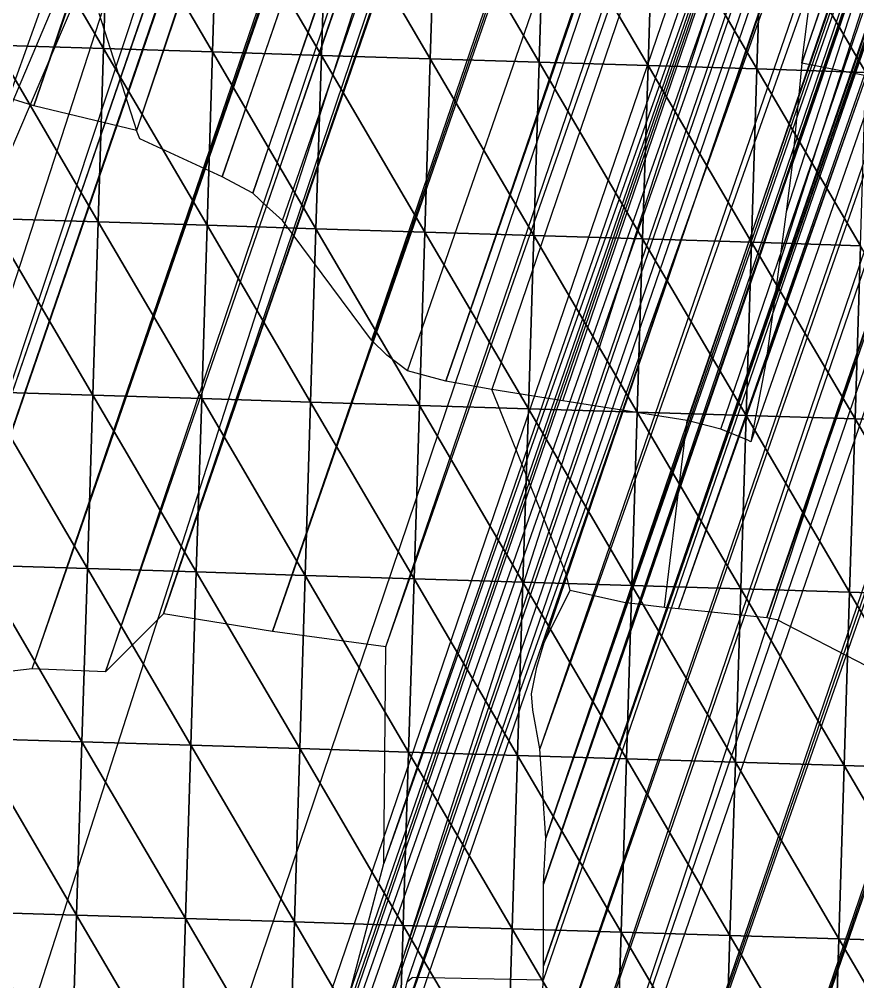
# Model space of a CAD drawing. Extents: x -1515 to 3065, y -1614 to 5536.
# Drawn here: x -350.4 to 18.9, y -450.1 to -26.1 of the extents above; entities that cross this region are included whole.
import ezdxf

# ---------------------------------------------------------------- set-up
doc = ezdxf.new("R2010")
doc.units = 0
doc.header["$MEASUREMENT"] = 0
doc.layers.get('0').update_dxf_attribs({"linetype": 'CONTINUOUS'})
for name, color, linetype in [('0710400000', 7, 'CONTINUOUS'), ('___', 6, 'CONTINUOUS'), ('GOOGLE_EARTH_SNAPSHOT', 72, 'CONTINUOUS'), ('GOOGLE_EARTH_TERRAIN', 142, 'CONTINUOUS')]:
    doc.layers.add(name, color=color, linetype=linetype)

# ---------------------------------------------------------------- blocks, each defined once
blk = doc.blocks.new('GOOGLE_EARTH_TERRAIN')
at = {"color": 8}
mesh = blk.add_polyface(dxfattribs=at)
corners = [(-313.24, -38.99, -0.96), (-358.81, 38.85, -1.96), (-361.19, -37.5, -0.96)]
mesh.append_faces([[corners[k] for k in face] for face in [(0, 1, 2)]], dxfattribs={"color": 8})
mesh = blk.add_polyface(dxfattribs=at)
corners = [(-310.86, 37.35, -1.96), (-358.81, 38.85, -1.96), (-313.24, -38.99, -0.96)]
mesh.append_faces([[corners[k] for k in face] for face in [(0, 1, 2)]], dxfattribs={"color": 8})
mesh = blk.add_polyface(dxfattribs=at)
corners = [(-265.29, -40.49, 0.04), (-310.86, 37.35, -1.96), (-313.24, -38.99, -0.96)]
mesh.append_faces([[corners[k] for k in face] for face in [(0, 1, 2)]], dxfattribs={"color": 8})
mesh = blk.add_polyface(dxfattribs=at)
corners = [(-262.91, 35.86, -1.96), (-310.86, 37.35, -1.96), (-265.29, -40.49, 0.04)]
mesh.append_faces([[corners[k] for k in face] for face in [(0, 1, 2)]], dxfattribs={"color": 8})
mesh = blk.add_polyface(dxfattribs=at)
corners = [(-217.34, -41.99, 0.04), (-262.91, 35.86, -1.96), (-265.29, -40.49, 0.04)]
mesh.append_faces([[corners[k] for k in face] for face in [(0, 1, 2)]], dxfattribs={"color": 8})
mesh = blk.add_polyface(dxfattribs=at)
corners = [(-214.95, 34.36, -1.96), (-262.91, 35.86, -1.96), (-217.34, -41.99, 0.04)]
mesh.append_faces([[corners[k] for k in face] for face in [(0, 1, 2)]], dxfattribs={"color": 8})
mesh = blk.add_polyface(dxfattribs=at)
corners = [(-169.38, -43.48, -0.96), (-214.95, 34.36, -1.96), (-217.34, -41.99, 0.04)]
mesh.append_faces([[corners[k] for k in face] for face in [(0, 1, 2)]], dxfattribs={"color": 8})
mesh = blk.add_polyface(dxfattribs=at)
corners = [(-167, 32.87, -0.96), (-214.95, 34.36, -1.96), (-169.38, -43.48, -0.96)]
mesh.append_faces([[corners[k] for k in face] for face in [(0, 1, 2)]], dxfattribs={"color": 8})
mesh = blk.add_polyface(dxfattribs=at)
corners = [(-121.43, -44.98, -0.96), (-167, 32.87, -0.96), (-169.38, -43.48, -0.96)]
mesh.append_faces([[corners[k] for k in face] for face in [(0, 1, 2)]], dxfattribs={"color": 8})
mesh = blk.add_polyface(dxfattribs=at)
corners = [(-119.05, 31.37, 0.04), (-167, 32.87, -0.96), (-121.43, -44.98, -0.96)]
mesh.append_faces([[corners[k] for k in face] for face in [(0, 1, 2)]], dxfattribs={"color": 8})
mesh = blk.add_polyface(dxfattribs=at)
corners = [(-73.48, -46.47, -0.96), (-119.05, 31.37, 0.04), (-121.43, -44.98, -0.96)]
mesh.append_faces([[corners[k] for k in face] for face in [(0, 1, 2)]], dxfattribs={"color": 8})
mesh = blk.add_polyface(dxfattribs=at)
corners = [(-71.1, 29.88, 1.04), (-119.05, 31.37, 0.04), (-73.48, -46.47, -0.96)]
mesh.append_faces([[corners[k] for k in face] for face in [(0, 1, 2)]], dxfattribs={"color": 8})
mesh = blk.add_polyface(dxfattribs=at)
corners = [(-25.53, -47.97, -0.96), (-71.1, 29.88, 1.04), (-73.48, -46.47, -0.96)]
mesh.append_faces([[corners[k] for k in face] for face in [(0, 1, 2)]], dxfattribs={"color": 8})
mesh = blk.add_polyface(dxfattribs=at)
corners = [(-23.15, 28.38, 1.04), (-71.1, 29.88, 1.04), (-25.53, -47.97, -0.96)]
mesh.append_faces([[corners[k] for k in face] for face in [(0, 1, 2)]], dxfattribs={"color": 8})
mesh = blk.add_polyface(dxfattribs=at)
corners = [(22.43, -49.46, -0.96), (-23.15, 28.38, 1.04), (-25.53, -47.97, -0.96)]
mesh.append_faces([[corners[k] for k in face] for face in [(0, 1, 2)]], dxfattribs={"color": 8})
mesh = blk.add_polyface(dxfattribs=at)
corners = [(24.8, 26.89, 0.04), (-23.15, 28.38, 1.04), (22.43, -49.46, -0.96)]
mesh.append_faces([[corners[k] for k in face] for face in [(0, 1, 2)]], dxfattribs={"color": 8})
mesh = blk.add_polyface(dxfattribs=at)
corners = [(-315.62, -115.34, -1.96), (-361.19, -37.5, -0.96), (-363.58, -113.84, -1.96)]
mesh.append_faces([[corners[k] for k in face] for face in [(0, 1, 2)]], dxfattribs={"color": 8})
mesh = blk.add_polyface(dxfattribs=at)
corners = [(-313.24, -38.99, -0.96), (-361.19, -37.5, -0.96), (-315.62, -115.34, -1.96)]
mesh.append_faces([[corners[k] for k in face] for face in [(0, 1, 2)]], dxfattribs={"color": 8})
mesh = blk.add_polyface(dxfattribs=at)
corners = [(-267.67, -116.84, -0.96), (-313.24, -38.99, -0.96), (-315.62, -115.34, -1.96)]
mesh.append_faces([[corners[k] for k in face] for face in [(0, 1, 2)]], dxfattribs={"color": 8})
mesh = blk.add_polyface(dxfattribs=at)
corners = [(-265.29, -40.49, 0.04), (-313.24, -38.99, -0.96), (-267.67, -116.84, -0.96)]
mesh.append_faces([[corners[k] for k in face] for face in [(0, 1, 2)]], dxfattribs={"color": 8})
mesh = blk.add_polyface(dxfattribs=at)
corners = [(-219.72, -118.33, -0.96), (-265.29, -40.49, 0.04), (-267.67, -116.84, -0.96)]
mesh.append_faces([[corners[k] for k in face] for face in [(0, 1, 2)]], dxfattribs={"color": 8})
mesh = blk.add_polyface(dxfattribs=at)
corners = [(-217.34, -41.99, 0.04), (-265.29, -40.49, 0.04), (-219.72, -118.33, -0.96)]
mesh.append_faces([[corners[k] for k in face] for face in [(0, 1, 2)]], dxfattribs={"color": 8})
mesh = blk.add_polyface(dxfattribs=at)
corners = [(-171.76, -119.83, -0.96), (-217.34, -41.99, 0.04), (-219.72, -118.33, -0.96)]
mesh.append_faces([[corners[k] for k in face] for face in [(0, 1, 2)]], dxfattribs={"color": 8})
mesh = blk.add_polyface(dxfattribs=at)
corners = [(-169.38, -43.48, -0.96), (-217.34, -41.99, 0.04), (-171.76, -119.83, -0.96)]
mesh.append_faces([[corners[k] for k in face] for face in [(0, 1, 2)]], dxfattribs={"color": 8})
mesh = blk.add_polyface(dxfattribs=at)
corners = [(-123.81, -121.32, -0.96), (-169.38, -43.48, -0.96), (-171.76, -119.83, -0.96)]
mesh.append_faces([[corners[k] for k in face] for face in [(0, 1, 2)]], dxfattribs={"color": 8})
mesh = blk.add_polyface(dxfattribs=at)
corners = [(-121.43, -44.98, -0.96), (-169.38, -43.48, -0.96), (-123.81, -121.32, -0.96)]
mesh.append_faces([[corners[k] for k in face] for face in [(0, 1, 2)]], dxfattribs={"color": 8})
mesh = blk.add_polyface(dxfattribs=at)
corners = [(-75.86, -122.82, -0.96), (-121.43, -44.98, -0.96), (-123.81, -121.32, -0.96)]
mesh.append_faces([[corners[k] for k in face] for face in [(0, 1, 2)]], dxfattribs={"color": 8})
mesh = blk.add_polyface(dxfattribs=at)
corners = [(-73.48, -46.47, -0.96), (-121.43, -44.98, -0.96), (-75.86, -122.82, -0.96)]
mesh.append_faces([[corners[k] for k in face] for face in [(0, 1, 2)]], dxfattribs={"color": 8})
mesh = blk.add_polyface(dxfattribs=at)
corners = [(-27.91, -124.31, 0.04), (-73.48, -46.47, -0.96), (-75.86, -122.82, -0.96)]
mesh.append_faces([[corners[k] for k in face] for face in [(0, 1, 2)]], dxfattribs={"color": 8})
mesh = blk.add_polyface(dxfattribs=at)
corners = [(-25.53, -47.97, -0.96), (-73.48, -46.47, -0.96), (-27.91, -124.31, 0.04)]
mesh.append_faces([[corners[k] for k in face] for face in [(0, 1, 2)]], dxfattribs={"color": 8})
mesh = blk.add_polyface(dxfattribs=at)
corners = [(20.05, -125.81, 0.04), (-25.53, -47.97, -0.96), (-27.91, -124.31, 0.04)]
mesh.append_faces([[corners[k] for k in face] for face in [(0, 1, 2)]], dxfattribs={"color": 8})
mesh = blk.add_polyface(dxfattribs=at)
corners = [(22.43, -49.46, -0.96), (-25.53, -47.97, -0.96), (20.05, -125.81, 0.04)]
mesh.append_faces([[corners[k] for k in face] for face in [(0, 1, 2)]], dxfattribs={"color": 8})
mesh = blk.add_polyface(dxfattribs=at)
corners = [(-318.01, -191.69, -1.96), (-363.58, -113.84, -1.96), (-365.96, -190.19, -1.96)]
mesh.append_faces([[corners[k] for k in face] for face in [(0, 1, 2)]], dxfattribs={"color": 8})
mesh = blk.add_polyface(dxfattribs=at)
corners = [(-315.62, -115.34, -1.96), (-363.58, -113.84, -1.96), (-318.01, -191.69, -1.96)]
mesh.append_faces([[corners[k] for k in face] for face in [(0, 1, 2)]], dxfattribs={"color": 8})
mesh = blk.add_polyface(dxfattribs=at)
corners = [(-270.05, -193.18, -2.96), (-315.62, -115.34, -1.96), (-318.01, -191.69, -1.96)]
mesh.append_faces([[corners[k] for k in face] for face in [(0, 1, 2)]], dxfattribs={"color": 8})
mesh = blk.add_polyface(dxfattribs=at)
corners = [(-267.67, -116.84, -0.96), (-315.62, -115.34, -1.96), (-270.05, -193.18, -2.96)]
mesh.append_faces([[corners[k] for k in face] for face in [(0, 1, 2)]], dxfattribs={"color": 8})
mesh = blk.add_polyface(dxfattribs=at)
corners = [(-222.1, -194.68, -1.96), (-267.67, -116.84, -0.96), (-270.05, -193.18, -2.96)]
mesh.append_faces([[corners[k] for k in face] for face in [(0, 1, 2)]], dxfattribs={"color": 8})
mesh = blk.add_polyface(dxfattribs=at)
corners = [(-219.72, -118.33, -0.96), (-267.67, -116.84, -0.96), (-222.1, -194.68, -1.96)]
mesh.append_faces([[corners[k] for k in face] for face in [(0, 1, 2)]], dxfattribs={"color": 8})
mesh = blk.add_polyface(dxfattribs=at)
corners = [(-174.15, -196.18, -1.96), (-219.72, -118.33, -0.96), (-222.1, -194.68, -1.96)]
mesh.append_faces([[corners[k] for k in face] for face in [(0, 1, 2)]], dxfattribs={"color": 8})
mesh = blk.add_polyface(dxfattribs=at)
corners = [(-171.76, -119.83, -0.96), (-219.72, -118.33, -0.96), (-174.15, -196.18, -1.96)]
mesh.append_faces([[corners[k] for k in face] for face in [(0, 1, 2)]], dxfattribs={"color": 8})
mesh = blk.add_polyface(dxfattribs=at)
corners = [(-126.19, -197.67, -1.96), (-171.76, -119.83, -0.96), (-174.15, -196.18, -1.96)]
mesh.append_faces([[corners[k] for k in face] for face in [(0, 1, 2)]], dxfattribs={"color": 8})
mesh = blk.add_polyface(dxfattribs=at)
corners = [(-123.81, -121.32, -0.96), (-171.76, -119.83, -0.96), (-126.19, -197.67, -1.96)]
mesh.append_faces([[corners[k] for k in face] for face in [(0, 1, 2)]], dxfattribs={"color": 8})
mesh = blk.add_polyface(dxfattribs=at)
corners = [(-78.24, -199.17, -0.96), (-123.81, -121.32, -0.96), (-126.19, -197.67, -1.96)]
mesh.append_faces([[corners[k] for k in face] for face in [(0, 1, 2)]], dxfattribs={"color": 8})
mesh = blk.add_polyface(dxfattribs=at)
corners = [(-75.86, -122.82, -0.96), (-123.81, -121.32, -0.96), (-78.24, -199.17, -0.96)]
mesh.append_faces([[corners[k] for k in face] for face in [(0, 1, 2)]], dxfattribs={"color": 8})
mesh = blk.add_polyface(dxfattribs=at)
corners = [(-30.28, -200.66, 0.04), (-75.86, -122.82, -0.96), (-78.24, -199.17, -0.96)]
mesh.append_faces([[corners[k] for k in face] for face in [(0, 1, 2)]], dxfattribs={"color": 8})
mesh = blk.add_polyface(dxfattribs=at)
corners = [(-27.91, -124.31, 0.04), (-75.86, -122.82, -0.96), (-30.28, -200.66, 0.04)]
mesh.append_faces([[corners[k] for k in face] for face in [(0, 1, 2)]], dxfattribs={"color": 8})
mesh = blk.add_polyface(dxfattribs=at)
corners = [(17.67, -202.15, 1.04), (-27.91, -124.31, 0.04), (-30.28, -200.66, 0.04)]
mesh.append_faces([[corners[k] for k in face] for face in [(0, 1, 2)]], dxfattribs={"color": 8})
mesh = blk.add_polyface(dxfattribs=at)
corners = [(20.05, -125.81, 0.04), (-27.91, -124.31, 0.04), (17.67, -202.15, 1.04)]
mesh.append_faces([[corners[k] for k in face] for face in [(0, 1, 2)]], dxfattribs={"color": 8})
mesh = blk.add_polyface(dxfattribs=at)
corners = [(65.62, -203.65, 1.04), (20.05, -125.81, 0.04), (17.67, -202.15, 1.04)]
mesh.append_faces([[corners[k] for k in face] for face in [(0, 1, 2)]], dxfattribs={"color": 8})
mesh = blk.add_polyface(dxfattribs=at)
corners = [(-320.39, -268.03, -1.96), (-365.96, -190.19, -1.96), (-368.35, -266.54, -1.96)]
mesh.append_faces([[corners[k] for k in face] for face in [(0, 1, 2)]], dxfattribs={"color": 8})
mesh = blk.add_polyface(dxfattribs=at)
corners = [(-318.01, -191.69, -1.96), (-365.96, -190.19, -1.96), (-320.39, -268.03, -1.96)]
mesh.append_faces([[corners[k] for k in face] for face in [(0, 1, 2)]], dxfattribs={"color": 8})
mesh = blk.add_polyface(dxfattribs=at)
corners = [(-272.44, -269.53, -2.96), (-318.01, -191.69, -1.96), (-320.39, -268.03, -1.96)]
mesh.append_faces([[corners[k] for k in face] for face in [(0, 1, 2)]], dxfattribs={"color": 8})
mesh = blk.add_polyface(dxfattribs=at)
corners = [(-270.05, -193.18, -2.96), (-318.01, -191.69, -1.96), (-272.44, -269.53, -2.96)]
mesh.append_faces([[corners[k] for k in face] for face in [(0, 1, 2)]], dxfattribs={"color": 8})
mesh = blk.add_polyface(dxfattribs=at)
corners = [(-224.48, -271.03, -2.96), (-270.05, -193.18, -2.96), (-272.44, -269.53, -2.96)]
mesh.append_faces([[corners[k] for k in face] for face in [(0, 1, 2)]], dxfattribs={"color": 8})
mesh = blk.add_polyface(dxfattribs=at)
corners = [(-222.1, -194.68, -1.96), (-270.05, -193.18, -2.96), (-224.48, -271.03, -2.96)]
mesh.append_faces([[corners[k] for k in face] for face in [(0, 1, 2)]], dxfattribs={"color": 8})
mesh = blk.add_polyface(dxfattribs=at)
corners = [(-176.53, -272.52, -2.96), (-222.1, -194.68, -1.96), (-224.48, -271.03, -2.96)]
mesh.append_faces([[corners[k] for k in face] for face in [(0, 1, 2)]], dxfattribs={"color": 8})
mesh = blk.add_polyface(dxfattribs=at)
corners = [(-174.15, -196.18, -1.96), (-222.1, -194.68, -1.96), (-176.53, -272.52, -2.96)]
mesh.append_faces([[corners[k] for k in face] for face in [(0, 1, 2)]], dxfattribs={"color": 8})
mesh = blk.add_polyface(dxfattribs=at)
corners = [(-128.57, -274.02, -1.96), (-174.15, -196.18, -1.96), (-176.53, -272.52, -2.96)]
mesh.append_faces([[corners[k] for k in face] for face in [(0, 1, 2)]], dxfattribs={"color": 8})
mesh = blk.add_polyface(dxfattribs=at)
corners = [(-126.19, -197.67, -1.96), (-174.15, -196.18, -1.96), (-128.57, -274.02, -1.96)]
mesh.append_faces([[corners[k] for k in face] for face in [(0, 1, 2)]], dxfattribs={"color": 8})
mesh = blk.add_polyface(dxfattribs=at)
corners = [(-80.62, -275.51, -0.96), (-126.19, -197.67, -1.96), (-128.57, -274.02, -1.96)]
mesh.append_faces([[corners[k] for k in face] for face in [(0, 1, 2)]], dxfattribs={"color": 8})
mesh = blk.add_polyface(dxfattribs=at)
corners = [(-78.24, -199.17, -0.96), (-126.19, -197.67, -1.96), (-80.62, -275.51, -0.96)]
mesh.append_faces([[corners[k] for k in face] for face in [(0, 1, 2)]], dxfattribs={"color": 8})
mesh = blk.add_polyface(dxfattribs=at)
corners = [(-32.66, -277.01, 0.04), (-78.24, -199.17, -0.96), (-80.62, -275.51, -0.96)]
mesh.append_faces([[corners[k] for k in face] for face in [(0, 1, 2)]], dxfattribs={"color": 8})
mesh = blk.add_polyface(dxfattribs=at)
corners = [(-30.28, -200.66, 0.04), (-78.24, -199.17, -0.96), (-32.66, -277.01, 0.04)]
mesh.append_faces([[corners[k] for k in face] for face in [(0, 1, 2)]], dxfattribs={"color": 8})
mesh = blk.add_polyface(dxfattribs=at)
corners = [(15.29, -278.5, 1.04), (-30.28, -200.66, 0.04), (-32.66, -277.01, 0.04)]
mesh.append_faces([[corners[k] for k in face] for face in [(0, 1, 2)]], dxfattribs={"color": 8})
mesh = blk.add_polyface(dxfattribs=at)
corners = [(17.67, -202.15, 1.04), (-30.28, -200.66, 0.04), (15.29, -278.5, 1.04)]
mesh.append_faces([[corners[k] for k in face] for face in [(0, 1, 2)]], dxfattribs={"color": 8})
mesh = blk.add_polyface(dxfattribs=at)
corners = [(63.25, -280, 2.04), (17.67, -202.15, 1.04), (15.29, -278.5, 1.04)]
mesh.append_faces([[corners[k] for k in face] for face in [(0, 1, 2)]], dxfattribs={"color": 8})
mesh = blk.add_polyface(dxfattribs=at)
corners = [(65.62, -203.65, 1.04), (17.67, -202.15, 1.04), (63.25, -280, 2.04)]
mesh.append_faces([[corners[k] for k in face] for face in [(0, 1, 2)]], dxfattribs={"color": 8})
mesh = blk.add_polyface(dxfattribs=at)
corners = [(-322.77, -344.38, -1.96), (-368.35, -266.54, -1.96), (-370.73, -342.88, -1.96)]
mesh.append_faces([[corners[k] for k in face] for face in [(0, 1, 2)]], dxfattribs={"color": 8})
mesh = blk.add_polyface(dxfattribs=at)
corners = [(-320.39, -268.03, -1.96), (-368.35, -266.54, -1.96), (-322.77, -344.38, -1.96)]
mesh.append_faces([[corners[k] for k in face] for face in [(0, 1, 2)]], dxfattribs={"color": 8})
mesh = blk.add_polyface(dxfattribs=at)
corners = [(-274.82, -345.88, -2.96), (-320.39, -268.03, -1.96), (-322.77, -344.38, -1.96)]
mesh.append_faces([[corners[k] for k in face] for face in [(0, 1, 2)]], dxfattribs={"color": 8})
mesh = blk.add_polyface(dxfattribs=at)
corners = [(-272.44, -269.53, -2.96), (-320.39, -268.03, -1.96), (-274.82, -345.88, -2.96)]
mesh.append_faces([[corners[k] for k in face] for face in [(0, 1, 2)]], dxfattribs={"color": 8})
mesh = blk.add_polyface(dxfattribs=at)
corners = [(-226.86, -347.37, -2.96), (-272.44, -269.53, -2.96), (-274.82, -345.88, -2.96)]
mesh.append_faces([[corners[k] for k in face] for face in [(0, 1, 2)]], dxfattribs={"color": 8})
mesh = blk.add_polyface(dxfattribs=at)
corners = [(-224.48, -271.03, -2.96), (-272.44, -269.53, -2.96), (-226.86, -347.37, -2.96)]
mesh.append_faces([[corners[k] for k in face] for face in [(0, 1, 2)]], dxfattribs={"color": 8})
mesh = blk.add_polyface(dxfattribs=at)
corners = [(-178.91, -348.87, -2.96), (-224.48, -271.03, -2.96), (-226.86, -347.37, -2.96)]
mesh.append_faces([[corners[k] for k in face] for face in [(0, 1, 2)]], dxfattribs={"color": 8})
mesh = blk.add_polyface(dxfattribs=at)
corners = [(-176.53, -272.52, -2.96), (-224.48, -271.03, -2.96), (-178.91, -348.87, -2.96)]
mesh.append_faces([[corners[k] for k in face] for face in [(0, 1, 2)]], dxfattribs={"color": 8})
mesh = blk.add_polyface(dxfattribs=at)
corners = [(-130.95, -350.37, -1.96), (-176.53, -272.52, -2.96), (-178.91, -348.87, -2.96)]
mesh.append_faces([[corners[k] for k in face] for face in [(0, 1, 2)]], dxfattribs={"color": 8})
mesh = blk.add_polyface(dxfattribs=at)
corners = [(-128.57, -274.02, -1.96), (-176.53, -272.52, -2.96), (-130.95, -350.37, -1.96)]
mesh.append_faces([[corners[k] for k in face] for face in [(0, 1, 2)]], dxfattribs={"color": 8})
mesh = blk.add_polyface(dxfattribs=at)
corners = [(-83, -351.86, -0.96), (-128.57, -274.02, -1.96), (-130.95, -350.37, -1.96)]
mesh.append_faces([[corners[k] for k in face] for face in [(0, 1, 2)]], dxfattribs={"color": 8})
mesh = blk.add_polyface(dxfattribs=at)
corners = [(-80.62, -275.51, -0.96), (-128.57, -274.02, -1.96), (-83, -351.86, -0.96)]
mesh.append_faces([[corners[k] for k in face] for face in [(0, 1, 2)]], dxfattribs={"color": 8})
mesh = blk.add_polyface(dxfattribs=at)
corners = [(-35.04, -353.36, 0.04), (-80.62, -275.51, -0.96), (-83, -351.86, -0.96)]
mesh.append_faces([[corners[k] for k in face] for face in [(0, 1, 2)]], dxfattribs={"color": 8})
mesh = blk.add_polyface(dxfattribs=at)
corners = [(-32.66, -277.01, 0.04), (-80.62, -275.51, -0.96), (-35.04, -353.36, 0.04)]
mesh.append_faces([[corners[k] for k in face] for face in [(0, 1, 2)]], dxfattribs={"color": 8})
mesh = blk.add_polyface(dxfattribs=at)
corners = [(12.91, -354.85, 1.04), (-32.66, -277.01, 0.04), (-35.04, -353.36, 0.04)]
mesh.append_faces([[corners[k] for k in face] for face in [(0, 1, 2)]], dxfattribs={"color": 8})
mesh = blk.add_polyface(dxfattribs=at)
corners = [(15.29, -278.5, 1.04), (-32.66, -277.01, 0.04), (12.91, -354.85, 1.04)]
mesh.append_faces([[corners[k] for k in face] for face in [(0, 1, 2)]], dxfattribs={"color": 8})
mesh = blk.add_polyface(dxfattribs=at)
corners = [(60.87, -356.34, 2.04), (15.29, -278.5, 1.04), (12.91, -354.85, 1.04)]
mesh.append_faces([[corners[k] for k in face] for face in [(0, 1, 2)]], dxfattribs={"color": 8})
mesh = blk.add_polyface(dxfattribs=at)
corners = [(63.25, -280, 2.04), (15.29, -278.5, 1.04), (60.87, -356.34, 2.04)]
mesh.append_faces([[corners[k] for k in face] for face in [(0, 1, 2)]], dxfattribs={"color": 8})
mesh = blk.add_polyface(dxfattribs=at)
corners = [(-325.16, -420.73, -2.96), (-370.73, -342.88, -1.96), (-373.11, -419.23, -2.96)]
mesh.append_faces([[corners[k] for k in face] for face in [(0, 1, 2)]], dxfattribs={"color": 8})
mesh = blk.add_polyface(dxfattribs=at)
corners = [(-322.77, -344.38, -1.96), (-370.73, -342.88, -1.96), (-325.16, -420.73, -2.96)]
mesh.append_faces([[corners[k] for k in face] for face in [(0, 1, 2)]], dxfattribs={"color": 8})
mesh = blk.add_polyface(dxfattribs=at)
corners = [(-277.2, -422.23, -1.96), (-322.77, -344.38, -1.96), (-325.16, -420.73, -2.96)]
mesh.append_faces([[corners[k] for k in face] for face in [(0, 1, 2)]], dxfattribs={"color": 8})
mesh = blk.add_polyface(dxfattribs=at)
corners = [(-274.82, -345.88, -2.96), (-322.77, -344.38, -1.96), (-277.2, -422.23, -1.96)]
mesh.append_faces([[corners[k] for k in face] for face in [(0, 1, 2)]], dxfattribs={"color": 8})
mesh = blk.add_polyface(dxfattribs=at)
corners = [(-229.25, -423.72, -1.96), (-274.82, -345.88, -2.96), (-277.2, -422.23, -1.96)]
mesh.append_faces([[corners[k] for k in face] for face in [(0, 1, 2)]], dxfattribs={"color": 8})
mesh = blk.add_polyface(dxfattribs=at)
corners = [(-226.86, -347.37, -2.96), (-274.82, -345.88, -2.96), (-229.25, -423.72, -1.96)]
mesh.append_faces([[corners[k] for k in face] for face in [(0, 1, 2)]], dxfattribs={"color": 8})
mesh = blk.add_polyface(dxfattribs=at)
corners = [(-181.29, -425.22, -1.96), (-226.86, -347.37, -2.96), (-229.25, -423.72, -1.96)]
mesh.append_faces([[corners[k] for k in face] for face in [(0, 1, 2)]], dxfattribs={"color": 8})
mesh = blk.add_polyface(dxfattribs=at)
corners = [(-178.91, -348.87, -2.96), (-226.86, -347.37, -2.96), (-181.29, -425.22, -1.96)]
mesh.append_faces([[corners[k] for k in face] for face in [(0, 1, 2)]], dxfattribs={"color": 8})
mesh = blk.add_polyface(dxfattribs=at)
corners = [(-133.33, -426.71, -1.96), (-178.91, -348.87, -2.96), (-181.29, -425.22, -1.96)]
mesh.append_faces([[corners[k] for k in face] for face in [(0, 1, 2)]], dxfattribs={"color": 8})
mesh = blk.add_polyface(dxfattribs=at)
corners = [(-130.95, -350.37, -1.96), (-178.91, -348.87, -2.96), (-133.33, -426.71, -1.96)]
mesh.append_faces([[corners[k] for k in face] for face in [(0, 1, 2)]], dxfattribs={"color": 8})
mesh = blk.add_polyface(dxfattribs=at)
corners = [(-85.38, -428.21, -1.96), (-130.95, -350.37, -1.96), (-133.33, -426.71, -1.96)]
mesh.append_faces([[corners[k] for k in face] for face in [(0, 1, 2)]], dxfattribs={"color": 8})
mesh = blk.add_polyface(dxfattribs=at)
corners = [(-83, -351.86, -0.96), (-130.95, -350.37, -1.96), (-85.38, -428.21, -1.96)]
mesh.append_faces([[corners[k] for k in face] for face in [(0, 1, 2)]], dxfattribs={"color": 8})
mesh = blk.add_polyface(dxfattribs=at)
corners = [(-37.42, -429.7, -1.96), (-83, -351.86, -0.96), (-85.38, -428.21, -1.96)]
mesh.append_faces([[corners[k] for k in face] for face in [(0, 1, 2)]], dxfattribs={"color": 8})
mesh = blk.add_polyface(dxfattribs=at)
corners = [(-35.04, -353.36, 0.04), (-83, -351.86, -0.96), (-37.42, -429.7, -1.96)]
mesh.append_faces([[corners[k] for k in face] for face in [(0, 1, 2)]], dxfattribs={"color": 8})
mesh = blk.add_polyface(dxfattribs=at)
corners = [(10.53, -431.2, -1.96), (-35.04, -353.36, 0.04), (-37.42, -429.7, -1.96)]
mesh.append_faces([[corners[k] for k in face] for face in [(0, 1, 2)]], dxfattribs={"color": 8})
mesh = blk.add_polyface(dxfattribs=at)
corners = [(12.91, -354.85, 1.04), (-35.04, -353.36, 0.04), (10.53, -431.2, -1.96)]
mesh.append_faces([[corners[k] for k in face] for face in [(0, 1, 2)]], dxfattribs={"color": 8})
mesh = blk.add_polyface(dxfattribs=at)
corners = [(58.49, -432.69, -0.96), (12.91, -354.85, 1.04), (10.53, -431.2, -1.96)]
mesh.append_faces([[corners[k] for k in face] for face in [(0, 1, 2)]], dxfattribs={"color": 8})
mesh = blk.add_polyface(dxfattribs=at)
corners = [(60.87, -356.34, 2.04), (12.91, -354.85, 1.04), (58.49, -432.69, -0.96)]
mesh.append_faces([[corners[k] for k in face] for face in [(0, 1, 2)]], dxfattribs={"color": 8})
mesh = blk.add_polyface(dxfattribs=at)
corners = [(-327.54, -497.08, -2.96), (-373.11, -419.23, -2.96), (-375.5, -495.58, -2.96)]
mesh.append_faces([[corners[k] for k in face] for face in [(0, 1, 2)]], dxfattribs={"color": 8})
mesh = blk.add_polyface(dxfattribs=at)
corners = [(-325.16, -420.73, -2.96), (-373.11, -419.23, -2.96), (-327.54, -497.08, -2.96)]
mesh.append_faces([[corners[k] for k in face] for face in [(0, 1, 2)]], dxfattribs={"color": 8})
mesh = blk.add_polyface(dxfattribs=at)
corners = [(-279.58, -498.57, -1.96), (-325.16, -420.73, -2.96), (-327.54, -497.08, -2.96)]
mesh.append_faces([[corners[k] for k in face] for face in [(0, 1, 2)]], dxfattribs={"color": 8})
mesh = blk.add_polyface(dxfattribs=at)
corners = [(-277.2, -422.23, -1.96), (-325.16, -420.73, -2.96), (-279.58, -498.57, -1.96)]
mesh.append_faces([[corners[k] for k in face] for face in [(0, 1, 2)]], dxfattribs={"color": 8})
mesh = blk.add_polyface(dxfattribs=at)
corners = [(-231.63, -500.07, -1.96), (-277.2, -422.23, -1.96), (-279.58, -498.57, -1.96)]
mesh.append_faces([[corners[k] for k in face] for face in [(0, 1, 2)]], dxfattribs={"color": 8})
mesh = blk.add_polyface(dxfattribs=at)
corners = [(-229.25, -423.72, -1.96), (-277.2, -422.23, -1.96), (-231.63, -500.07, -1.96)]
mesh.append_faces([[corners[k] for k in face] for face in [(0, 1, 2)]], dxfattribs={"color": 8})
mesh = blk.add_polyface(dxfattribs=at)
corners = [(-183.67, -501.56, -1.96), (-229.25, -423.72, -1.96), (-231.63, -500.07, -1.96)]
mesh.append_faces([[corners[k] for k in face] for face in [(0, 1, 2)]], dxfattribs={"color": 8})
mesh = blk.add_polyface(dxfattribs=at)
corners = [(-181.29, -425.22, -1.96), (-229.25, -423.72, -1.96), (-183.67, -501.56, -1.96)]
mesh.append_faces([[corners[k] for k in face] for face in [(0, 1, 2)]], dxfattribs={"color": 8})
mesh = blk.add_polyface(dxfattribs=at)
corners = [(-135.71, -503.06, -1.96), (-181.29, -425.22, -1.96), (-183.67, -501.56, -1.96)]
mesh.append_faces([[corners[k] for k in face] for face in [(0, 1, 2)]], dxfattribs={"color": 8})
mesh = blk.add_polyface(dxfattribs=at)
corners = [(-133.33, -426.71, -1.96), (-181.29, -425.22, -1.96), (-135.71, -503.06, -1.96)]
mesh.append_faces([[corners[k] for k in face] for face in [(0, 1, 2)]], dxfattribs={"color": 8})
mesh = blk.add_polyface(dxfattribs=at)
corners = [(-87.76, -504.56, -1.96), (-133.33, -426.71, -1.96), (-135.71, -503.06, -1.96)]
mesh.append_faces([[corners[k] for k in face] for face in [(0, 1, 2)]], dxfattribs={"color": 8})
mesh = blk.add_polyface(dxfattribs=at)
corners = [(-85.38, -428.21, -1.96), (-133.33, -426.71, -1.96), (-87.76, -504.56, -1.96)]
mesh.append_faces([[corners[k] for k in face] for face in [(0, 1, 2)]], dxfattribs={"color": 8})
mesh = blk.add_polyface(dxfattribs=at)
corners = [(-39.8, -506.05, -2.96), (-85.38, -428.21, -1.96), (-87.76, -504.56, -1.96)]
mesh.append_faces([[corners[k] for k in face] for face in [(0, 1, 2)]], dxfattribs={"color": 8})
mesh = blk.add_polyface(dxfattribs=at)
corners = [(-37.42, -429.7, -1.96), (-85.38, -428.21, -1.96), (-39.8, -506.05, -2.96)]
mesh.append_faces([[corners[k] for k in face] for face in [(0, 1, 2)]], dxfattribs={"color": 8})
mesh = blk.add_polyface(dxfattribs=at)
corners = [(8.16, -507.54, -2.96), (-37.42, -429.7, -1.96), (-39.8, -506.05, -2.96)]
mesh.append_faces([[corners[k] for k in face] for face in [(0, 1, 2)]], dxfattribs={"color": 8})
mesh = blk.add_polyface(dxfattribs=at)
corners = [(10.53, -431.2, -1.96), (-37.42, -429.7, -1.96), (8.16, -507.54, -2.96)]
mesh.append_faces([[corners[k] for k in face] for face in [(0, 1, 2)]], dxfattribs={"color": 8})
mesh = blk.add_polyface(dxfattribs=at)
corners = [(56.11, -509.04, -1.96), (10.53, -431.2, -1.96), (8.16, -507.54, -2.96)]
mesh.append_faces([[corners[k] for k in face] for face in [(0, 1, 2)]], dxfattribs={"color": 8})
mesh = blk.add_polyface(dxfattribs=at)
corners = [(58.49, -432.69, -0.96), (10.53, -431.2, -1.96), (56.11, -509.04, -1.96)]
mesh.append_faces([[corners[k] for k in face] for face in [(0, 1, 2)]], dxfattribs={"color": 8})
blk = doc.blocks.new('GOOGLE_EARTH_SNAPSHOT')
at = {"color": 8}
mesh = blk.add_polyface(dxfattribs=at)
corners = [(970.04, -1029.46), (-975.53, 1035.84), (-1038.32, -966.89), (1032.05, 973.28)]
mesh.append_faces([[corners[k] for k in face] for face in [(0, 1, 2), (1, 0, 3)]], dxfattribs={"vtx0": -1, "color": 8})

msp = doc.modelspace()

# ---------------------------------------------------------------- linework, layer by layer
at = {"layer": '0710400000', "color": 5}
for p, q in [((1206.66, 4382.06), (-298.73, -75.06)), ((1476.09, 4375.26), (-5.84, -45.47)), ((1139.67, 4362.93), (-343.98, -64.25)), ((-343.98, -64.25), (1175.36, 4353.23)), ((-343.98, -64.25), (1175.99, 4351.4)), ((1175.99, 4351.4), (-298.73, -75.06)), ((1510.26, 4339.59), (-9.98, -90.06)), ((-5.84, -45.47), (1510.26, 4339.59)), ((1171.34, 4336.45), (-343.98, -64.25)), ((1471.54, 4331.68), (-9.98, -90.06)), ((-260.99, -95.52), (1258.9, 4320.03)), ((1260, 4319.52), (-247.51, -102.71)), ((1421.1, 4316.91), (-12.73, -110.97)), ((1251.12, 4312.38), (-260.99, -95.52)), ((-247.51, -102.71), (1276.33, 4308.6)), ((1276.33, 4308.6), (-241.54, -108.41)), ((-234.52, -114.77), (1292.24, 4291.68)), ((-110.98, -194.12), (1417.82, 4292.99)), ((1418.01, 4294.36), (-15.77, -133.96)), ((1517.77, 4262.98), (-18, -150.77)), ((1316.81, 4258.37), (-195.33, -167.45)), ((-179.47, -181), (1348.17, 4232.49)), ((1348.17, 4232.49), (-162.47, -185.5)), ((1521.33, 4231.99), (-21.68, -177.39)), ((-162.47, -185.5), (1360.22, 4229.55)), ((1361.71, 4229.19), (-142.29, -189.15)), ((1463.25, 4213.08), (-56.23, -202.8)), ((-41.39, -206.68), (1463.25, 4213.08)), ((1352.87, 4205.71), (-162.47, -185.5)), ((1507.53, 4194), (-28.25, -212.24)), ((-21.17, -289.53), (1507.53, 4194)), ((-238.83, -295.83), (1292.02, 4154.49)), ((-286.83, -287.99), (1213.97, 4149.98)), ((-344.67, -312.21), (1172.95, 4130.1)), ((1227.87, 4126.79), (-286.83, -287.99)), ((1493.61, 4127.13), (-60.06, -285.62)), ((-21.17, -289.53), (1493.61, 4127.13)), ((-397.45, -318.49), (1127.35, 4120.42)), ((1292.84, 4118.07), (-238.83, -295.83)), ((-312.34, -313.52), (1217.55, 4115.72)), ((-286.83, -287.99), (1233.32, 4113.52)), ((-188.95, -302.51), (1311.17, 4115.55)), ((1384.79, 4114.4), (-119.26, -300.57)), ((-188.95, -302.51), (1353.05, 4112.2)), ((-344.67, -312.21), (1175.79, 4103.93)), ((1175.79, 4103.93), (-312.34, -313.52)), ((1066.42, 4098.83), (-401.02, -328.21)), ((-344.67, -312.21), (1175.87, 4078.01)), ((1397.96, 4067.51), (-121.19, -347.41)), ((-118.55, -386.86), (1397.96, 4067.51)), ((1438.56, 4059.19), (-121.19, -347.41)), ((1450.84, 4057.1), (-60.06, -285.62)), ((-434.29, -394.39), (1004.1, 4045.14)), ((1106.24, 4042.13), (-418.76, -396.17)), ((-401.02, -328.21), (1106.24, 4042.13)), ((-119.49, -407.14), (1400.5, 4027.88)), ((1400.5, 4027.88), (-118.55, -386.86)), ((1483.35, 4029.84), (-21.17, -289.53)), ((-118.55, -386.86), (1418.13, 4023.07)), ((1370.92, 4011.48), (-189.87, -397.93)), ((-119.49, -407.14), (1380.67, 4010.29)), ((1399.37, 4006.9), (-119.49, -407.14)), ((-418.76, -396.17), (1089.55, 3980.27)), ((-119.48, -443.11), (1399.57, 3975.82)), ((1411.03, 3971.55), (-119.48, -443.11)), ((1399.3, 3966.6), (-119.67, -449.36)), ((1399.3, 3966.6), (-119.48, -443.11)), ((1337.14, 3956.81), (-186.87, -481.7)), ((-179.54, -450.04), (1337.14, 3956.81)), ((-214.08, -489.9), (1308.31, 3939.14)), ((-210.64, -476.83), (1308.31, 3939.14)), ((1308.31, 3939.14), (-189.87, -397.93)), ((-121.33, -504.38), (1397.78, 3913.58)), ((-121.33, -504.38), (1418.75, 3910.77)), ((1317.53, 3857.86), (-231.76, -557.4)), ((-125.22, -562.26), (1370.41, 3854.66)), ((1393.51, 3850.19), (-125.22, -562.26)), ((-128.7, -618.86), (1391.33, 3814.51)), ((1417.63, 3814.51), (-103.07, -640.63)), ((1269.46, 3811.41), (-256.49, -603.95)), ((-128.7, -618.86), (1334.54, 3805.43)), ((-57.99, -642), (1462.1, 3793.48)), ((1290.48, 3786.76), (-259.86, -626.87)), ((1388.97, 3775.8), (-129.98, -639.75)), ((-103.07, -640.63), (1439.71, 3774.79)), ((1439.71, 3774.79), (-57.99, -642)), ((-103.07, -640.63), (1415.34, 3753.62)), ((1459.46, 3752.81), (-57.99, -642)), ((1150.64, 3703.32), (-273.19, -724.7)), ((-273.19, -724.7), (1296.27, 3684.87)), ((-279.62, -765.19), (1239.34, 3650.75)), ((-422.66, -968.31), (1087.93, 3500.51)), ((-653.67, -888.77), (927.38, 3496.72)), ((927.38, 3496.72), (-505.92, -963.96)), ((1121.65, 3369.62), (-397.55, -1071.1)), ((-397.55, -1071.1), (1121.4, 3344)), ((-807.84, -1139.5), (1081.46, 3337.57)), ((1081.46, 3337.57), (-425.35, -1076.18)), ((-841.49, -1225.85), (1073.77, 3262.14)), ((-66.23, -285.05), (-56.23, -202.8)), ((-119.67, -449.36), (-177.42, -448.21))]:
    msp.add_line(p, q, dxfattribs=at)
at = {"layer": '___', "color": 6}
for p, q in [((-5.84, -45.47), (0, 0)), ((-315.4, -23.36), (-298.73, -75.06)), ((-5.84, -45.47), (-9.98, -90.06)), ((67.76, -59.82), (-5.84, -45.47)), ((-343.98, -64.25), (-398.7, -46.88)), ((-298.73, -75.06), (-343.98, -64.25)), ((-297.27, -78.79), (-298.73, -75.06)), ((-260.99, -95.52), (-297.27, -78.79)), ((-9.98, -90.06), (-12.73, -110.97)), ((-247.51, -102.71), (-260.99, -95.52)), ((-241.54, -108.41), (-247.51, -102.71)), ((-234.52, -114.77), (-241.54, -108.41)), ((-12.73, -110.97), (-15.77, -133.96)), ((-195.33, -167.45), (-234.52, -114.77)), ((-15.77, -133.96), (-18, -150.77)), ((-18, -150.77), (-21.68, -177.39)), ((-188.54, -174.07), (-195.33, -167.45)), ((-179.47, -181), (-188.54, -174.07)), ((-21.68, -177.39), (-28.25, -212.24)), ((-162.47, -185.5), (-179.47, -181)), ((-142.29, -189.15), (-162.47, -185.5)), ((-109.69, -270.03), (-142.29, -189.15)), ((-110.98, -194.12), (-142.29, -189.15)), ((-56.23, -202.8), (-110.98, -194.12)), ((-41.39, -206.68), (-56.23, -202.8)), ((-29.48, -211.52), (-41.39, -206.68)), ((-28.25, -212.24), (-29.48, -211.52)), ((-107.83, -277.49), (-109.69, -270.03)), ((-119.26, -300.57), (-107.83, -277.49)), ((-107.83, -277.49), (-84.14, -282.9)), ((-84.14, -282.9), (-66.23, -285.05)), ((-286.83, -287.99), (-312.34, -313.52)), ((-238.83, -295.83), (-286.83, -287.99)), ((-66.23, -285.05), (-60.06, -285.62)), ((-60.06, -285.62), (-21.17, -289.53)), ((-21.17, -289.53), (-16.79, -290.45)), ((-16.79, -290.45), (22.36, -310.73)), ((-188.95, -302.51), (-238.83, -295.83)), ((-122.53, -311.51), (-119.26, -300.57)), ((-189.87, -397.93), (-188.95, -302.51)), ((-344.67, -312.21), (-397.45, -318.49)), ((-312.34, -313.52), (-344.67, -312.21)), ((-124.88, -323.19), (-122.53, -311.51)), ((-124.25, -330.42), (-124.88, -323.19)), ((-121.19, -347.41), (-124.25, -330.42)), ((-118.55, -386.86), (-121.19, -347.41)), ((-119.49, -407.14), (-118.55, -386.86)), ((-210.64, -476.83), (-189.87, -397.93)), ((-119.48, -443.11), (-119.49, -407.14)), ((-119.67, -449.36), (-119.48, -443.11)), ((-179.54, -450.04), (-177.42, -448.21)), ((-121.33, -504.38), (-119.67, -449.36)), ((-186.87, -481.7), (-179.54, -450.04))]:
    msp.add_line(p, q, dxfattribs=at)

# ---------------------------------------------------------------- block references
at = {"layer": 'GOOGLE_EARTH_SNAPSHOT'}
msp.add_blockref('GOOGLE_EARTH_SNAPSHOT', (0, 0), dxfattribs=at)
at = {"layer": 'GOOGLE_EARTH_TERRAIN'}
msp.add_blockref('GOOGLE_EARTH_TERRAIN', (0, 0), dxfattribs=at)

doc.saveas('drawing.dxf')
